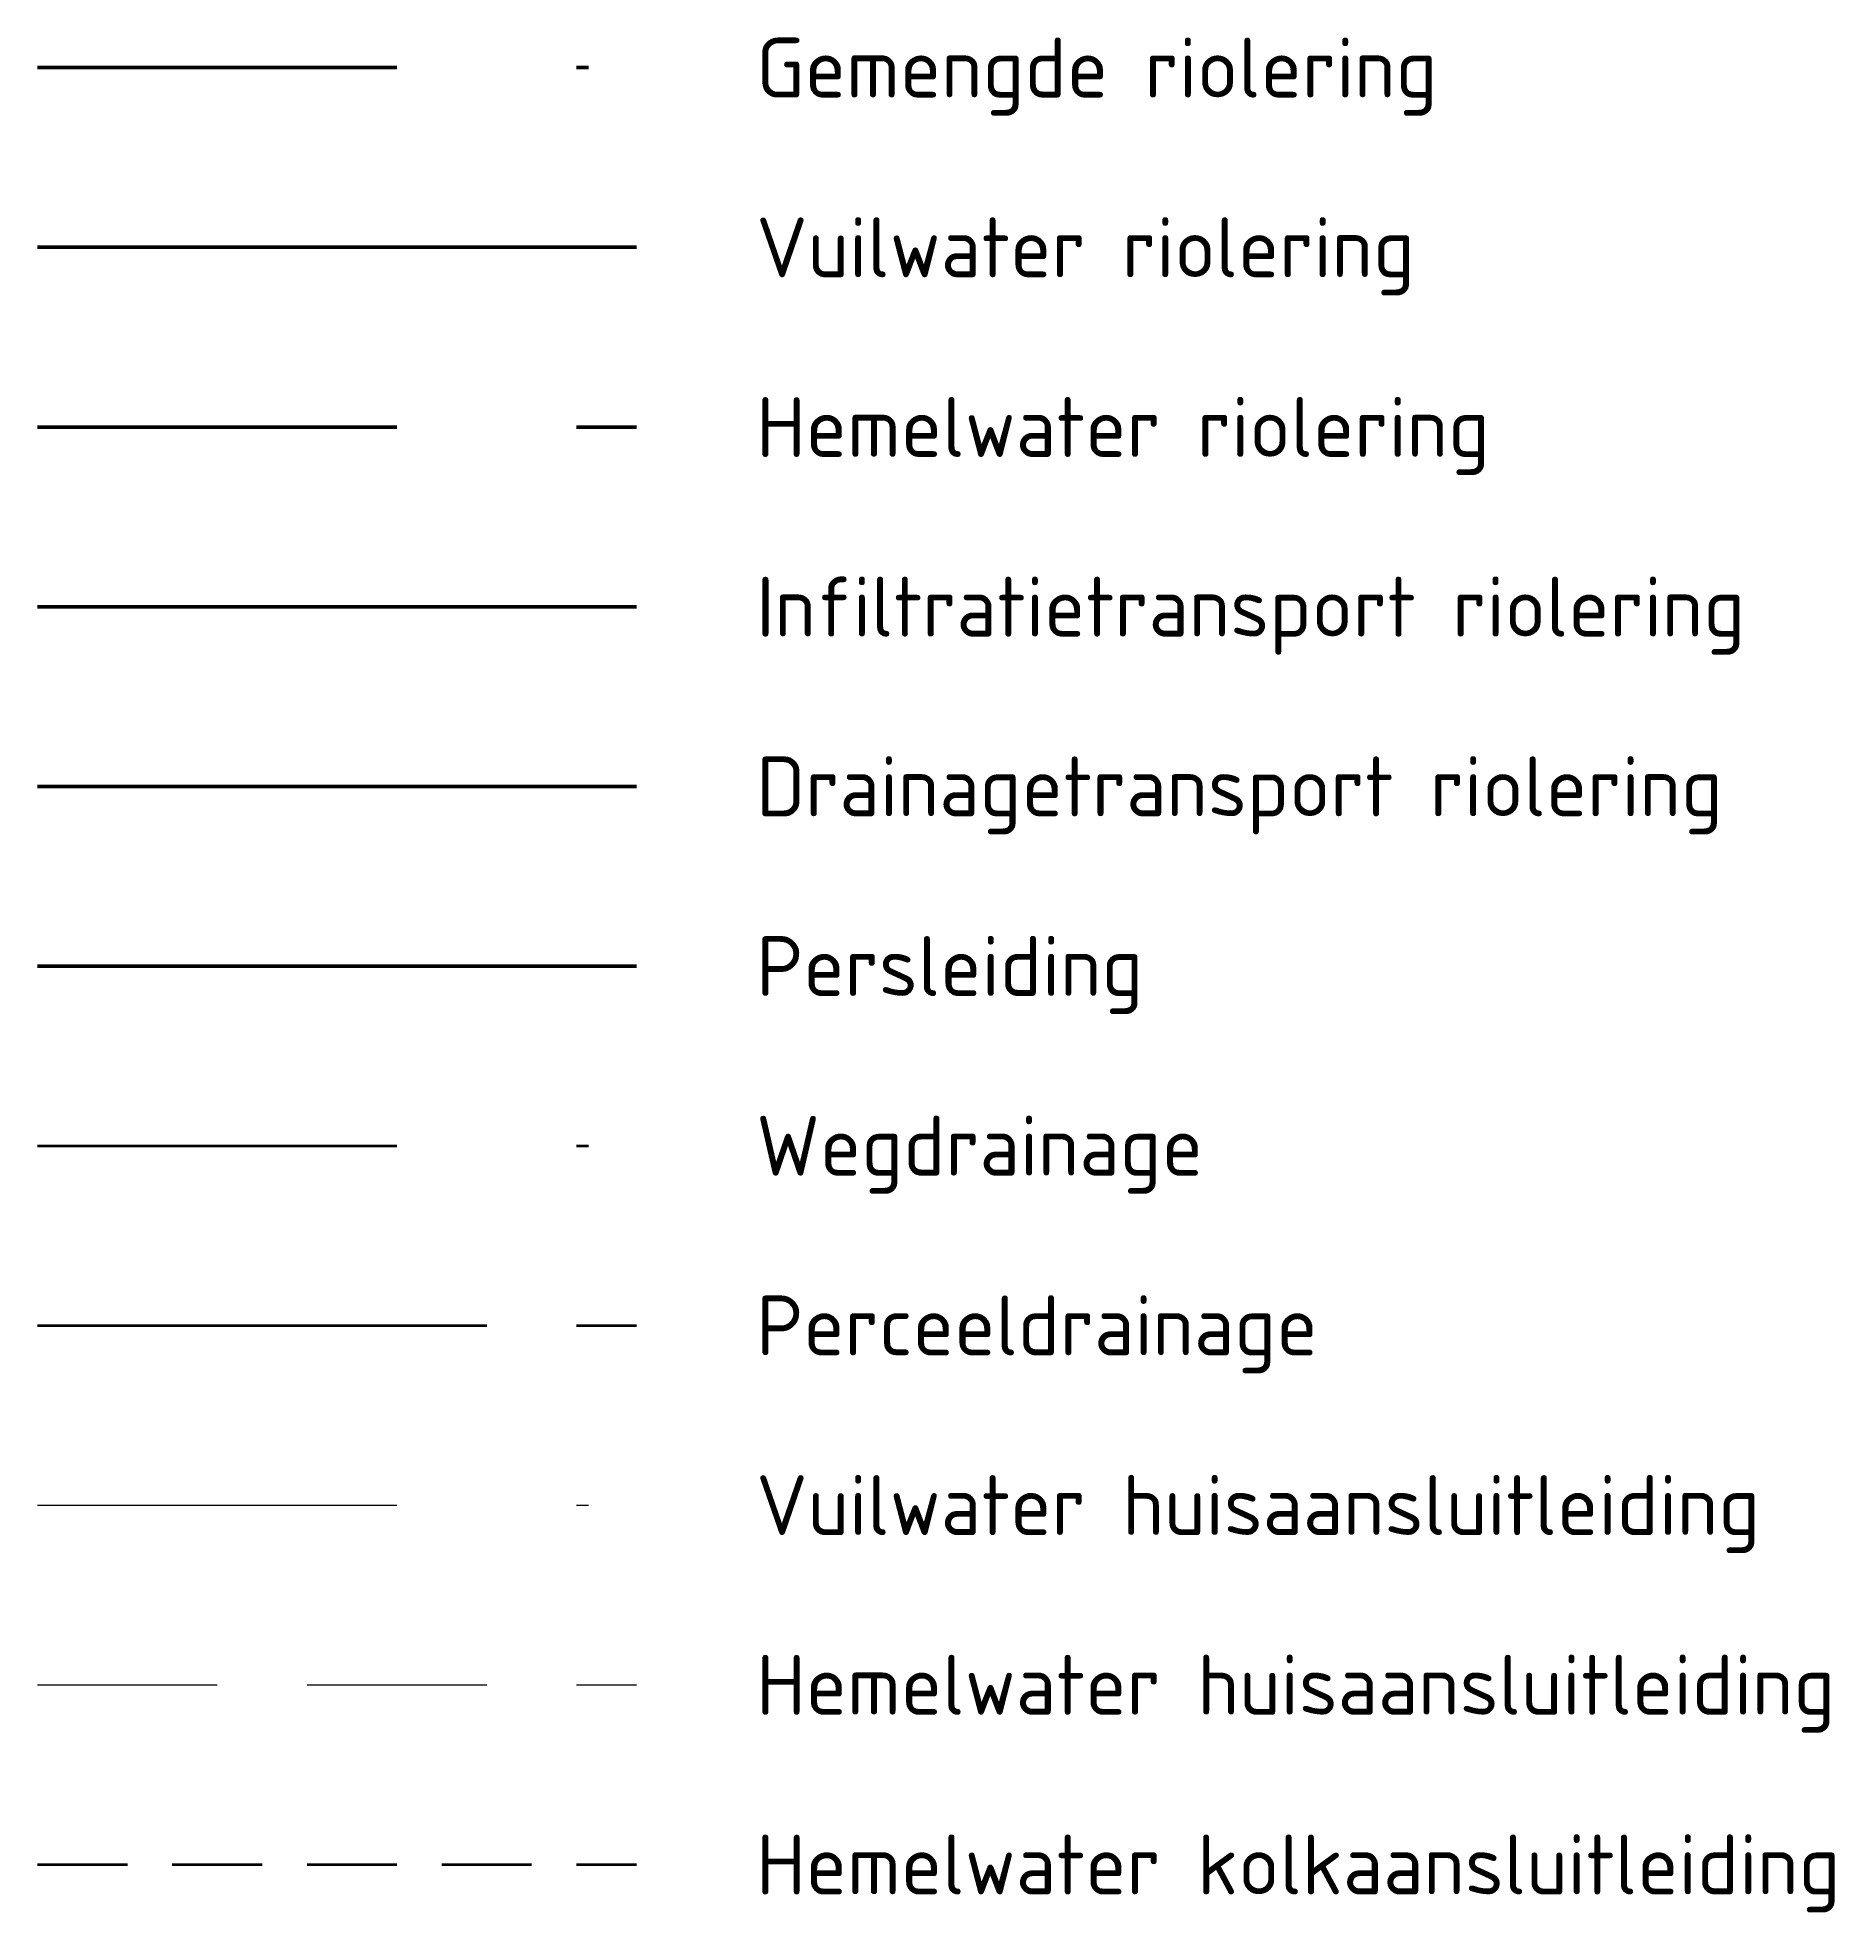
# Model space of a CAD drawing. Header units: metres. Extents: x 2739 to 2754, y 2358.7 to 2374.3.
import ezdxf
from ezdxf.lldxf.tags import DXFTag

# ---------------------------------------------------------------- set-up
doc = ezdxf.new("R2010")
doc.units = ezdxf.units.M
for name, pattern in [('RI-DRAINAGE_PERCEEL', [6, 3.75, -0.75, 0.75, -0.75]), ('RI-DRAINAGE_WEG', [7.5, 3, -1.5, 0, -1.5, 0, -1.5]), ('RI-RIOLERING_DTR', [9, 6, -3]), ('RI-RIOLERING_GWA', [6, 3, -1.5, 0, -1.5]), ('RI-RIOLERING_HWA', [4.5, 3, -1.5]), ('RI-RIOLERING_HWA_HUIS', [2.25, 1.5, -0.75]), ('RI-RIOLERING_HWA_KOLK', [1.125, 0.75, -0.375]), ('RI-RIOLERING_ITR', [12, 7.5, -1.5, 1.5, -1.5]), ('RI-RIOLERING_VWA', [12, 6, -3, 0, -3]), ('RI-RIOLERING_VWA_HUIS', [6, 3, -1.5, 0, -1.5])]:
    doc.linetypes.add(name, pattern=pattern)
for name, color, linetype, lineweight in [('N-WE-RI-DR_HOOFDLEIDING_PERCEEL-G', 203, 'RI-DRAINAGE_PERCEEL', 35), ('N-WE-RI-DR_HOOFDLEIDING_WEG-G', 243, 'RI-DRAINAGE_WEG', 35), ('N-WE-RI-DTR_HOOFDLEIDING-G', 124, 'RI-RIOLERING_DTR', 50), ('N-WE-RI-GWA_HOOFDLEIDING-G', 44, 'RI-RIOLERING_GWA', 50), ('N-WE-RI-HWA_AANSLUITLEIDING_HUIS-G', 163, 'RI-RIOLERING_HWA_HUIS', 18), ('N-WE-RI-HWA_AANSLUITLEIDING_KOLK-G', 113, 'RI-RIOLERING_HWA_KOLK', 35), ('N-WE-RI-HWA_HOOFDLEIDING-G', 134, 'RI-RIOLERING_HWA', 50), ('N-WE-RI-ITR_HOOFDLEIDING-G', 54, 'RI-RIOLERING_ITR', 50), ('N-WE-RI-PERSLEIDING-G', 4, 'RI-PERS', 50), ('N-WE-RI-VWA_AANSLUITLEIDING_HUIS-G', 233, 'RI-RIOLERING_VWA_HUIS', 18), ('N-WE-RI-VWA_HOOFDLEIDING-G', 44, 'RI-RIOLERING_VWA', 50), ('X-XX-AL-TEKST25_RENVOOI_VERKLARING-T25', 7, 'Continuous', 25)]:
    doc.layers.add(name, color=color, linetype=linetype, lineweight=lineweight)
doc.styles.add('NLCS-ISO-ANNOTATIEF-T25', font='NLCS-ISO.ttf', dxfattribs={"height": 2.5})
doc.styles.get("Standard").update_dxf_attribs({"font": 'arial.ttf'})
tags = doc.linetypes.add('RI-PERS', pattern='A,7,-2,["P",Standard,S=1.8,R=0,X=-0.5,Y=-0.9],-2,7,-2,[102,NLCS.SHX,S=1,R=180,X=0,Y=0],-2', length=22).pattern_tags.tags
tags[6] = DXFTag(74, 10)

msp = doc.modelspace()

# ---------------------------------------------------------------- linework, layer by layer
at = {"layer": 'N-WE-RI-DR_HOOFDLEIDING_PERCEEL-G', "flags": 128}
msp.add_lwpolyline([(2738.99, 2363.595), (2743.99, 2363.595)], dxfattribs=at)
at = {"layer": 'N-WE-RI-DR_HOOFDLEIDING_WEG-G', "flags": 128}
msp.add_lwpolyline([(2738.99, 2365.095), (2743.99, 2365.095)], dxfattribs=at)
at = {"layer": 'N-WE-RI-DTR_HOOFDLEIDING-G', "flags": 128}
msp.add_lwpolyline([(2738.99, 2368.095), (2743.99, 2368.095)], dxfattribs=at)
at = {"layer": 'N-WE-RI-GWA_HOOFDLEIDING-G', "flags": 128}
msp.add_lwpolyline([(2738.99, 2374.095), (2743.99, 2374.095)], dxfattribs=at)
at = {"layer": 'N-WE-RI-HWA_AANSLUITLEIDING_HUIS-G', "flags": 128}
msp.add_lwpolyline([(2738.99, 2360.595), (2743.99, 2360.595)], dxfattribs=at)
at = {"layer": 'N-WE-RI-HWA_AANSLUITLEIDING_KOLK-G', "flags": 128}
msp.add_lwpolyline([(2738.99, 2359.095), (2743.99, 2359.095)], dxfattribs=at)
at = {"layer": 'N-WE-RI-HWA_HOOFDLEIDING-G', "flags": 128}
msp.add_lwpolyline([(2738.99, 2371.095), (2743.99, 2371.095)], dxfattribs=at)
at = {"layer": 'N-WE-RI-ITR_HOOFDLEIDING-G', "flags": 128}
msp.add_lwpolyline([(2738.99, 2369.595), (2743.99, 2369.595)], dxfattribs=at)
at = {"layer": 'N-WE-RI-PERSLEIDING-G', "flags": 128}
msp.add_lwpolyline([(2738.99, 2366.595), (2743.99, 2366.595)], dxfattribs=at)
at = {"layer": 'N-WE-RI-VWA_AANSLUITLEIDING_HUIS-G', "flags": 128}
msp.add_lwpolyline([(2738.99, 2362.095), (2743.99, 2362.095)], dxfattribs=at)
at = {"layer": 'N-WE-RI-VWA_HOOFDLEIDING-G', "flags": 128}
msp.add_lwpolyline([(2738.99, 2372.595), (2743.99, 2372.595)], dxfattribs=at)

# ---------------------------------------------------------------- texts
at = {"layer": 'X-XX-AL-TEKST25_RENVOOI_VERKLARING-T25', "style": 'NLCS-ISO-ANNOTATIEF-T25'}
for s, p in [('Gemengde riolering', (2744.99, 2373.845)), ('Vuilwater riolering', (2744.99, 2372.345)), ('Hemelwater riolering', (2744.99, 2370.845)), ('Infiltratietransport riolering', (2744.99, 2369.345)), ('Drainagetransport riolering', (2744.99, 2367.845)), ('Persleiding', (2744.99, 2366.345)), ('Wegdrainage', (2744.99, 2364.845)), ('Perceeldrainage', (2744.99, 2363.345)), ('Vuilwater huisaansluitleiding', (2744.99, 2361.845)), ('Hemelwater huisaansluitleiding', (2744.99, 2360.345)), ('Hemelwater kolkaansluitleiding', (2744.99, 2358.845))]:
    msp.add_text(s, height=0.5, dxfattribs=at).set_placement(p)

doc.saveas('drawing.dxf')
